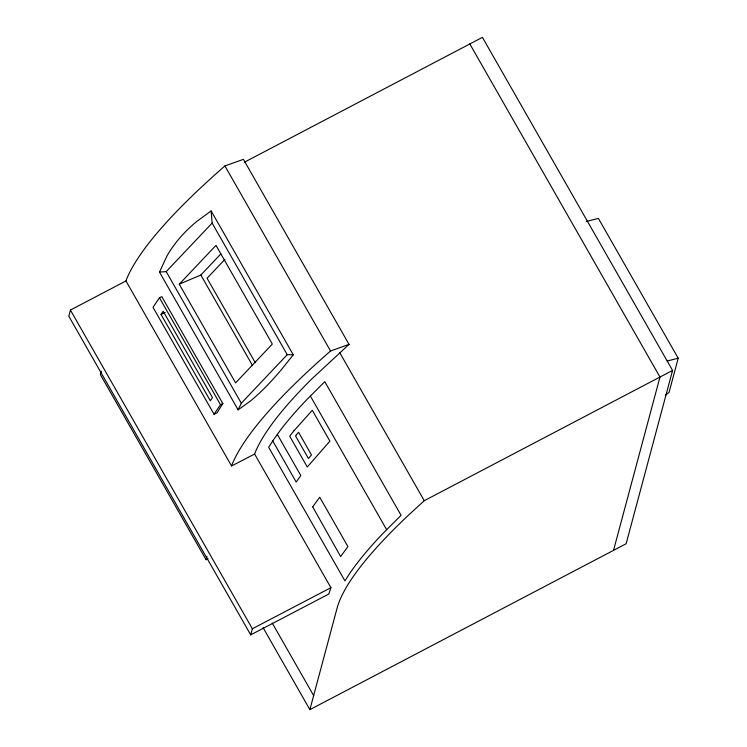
<?xml version="1.0" encoding="UTF-8"?>
<svg xmlns="http://www.w3.org/2000/svg" width="747" height="747" viewBox="0 0 747 747"><rect width="100%" height="100%" fill="white"/><g stroke="black" fill="none" stroke-linecap="round" stroke-linejoin="round"><path stroke-width="1.12" d="M70.423 310.07L68.789 316.177L250.712 634.866L328.792 594.042L330.912 587.684L254.615 454.036L254.876 453.28A557.122 105.607 -29.7 0 1 311.518 379.196L349.045 344.386L243.41 159.335L224.912 165.937A583.65 110.631 -29.7 0 0 126.252 280.022L125.944 280.947L70.423 310.07L252.355 628.759L250.712 634.866M101.312 371.278L100.406 374.639L206.041 559.68L208.049 558.635M206.041 559.68L206.938 556.338M672.571 370.437L626.135 543.741L309.884 709.65L337.046 608.282A557.122 105.607 -29.7 0 1 407.619 515.99L424.259 500.705L672.571 370.437L482.431 37.35L244.409 162.22M613.539 550.352L659.974 377.048L469.835 43.961M586.227 221.495L598.394 218.413L678.211 358.224L669.051 392.418L665.428 395.163M125.944 280.947L231.579 465.988L231.887 465.064A583.65 110.631 -29.7 0 1 330.548 350.987L349.045 344.386M159.494 272.085L167.029 255.829A399.103 203.567 16.4 0 1 196.554 221.616L211.14 210.934L293.272 354.806L281.199 369.896A399.103 100.322 -69.5 0 1 250.068 401.298L238.125 409.832L159.494 272.085L166.189 271.619L212.12 223.092L211.14 210.934M238.125 409.832L241.309 403.212L287.231 354.685L293.272 354.806M222.839 403.557L217.041 412.82L214.053 414.258L153.014 307.334L159.456 297.764L161.8 296.643L222.839 403.557L220.486 404.678L214.053 414.258M273.757 439.451L268.64 447.229L344.927 580.877L350.25 572.66A557.122 105.607 -29.7 0 1 382.809 533.573L401.074 515.309L324.786 381.661L306.513 399.925A557.122 105.607 -29.7 0 0 280.564 429.936L274.252 438.741M161.035 314.431L163.173 311.238L212.475 397.591L210.327 400.784L161.035 314.431L165.106 312.479M179.252 284.187L215.995 245.371L272.328 344.059L235.594 382.884L179.252 284.187L200.859 275.036L220.832 253.933M225.052 259.237L207.059 278.248L255.297 362.753M252.355 628.759L330.912 587.684M231.579 465.988L254.615 454.036M667.146 361.034L678.211 358.224M339.745 352.668L424.259 500.705M224.912 165.937L330.548 350.987M212.12 223.092L287.231 354.685M310.35 396.013L386.638 529.66M200.859 275.036L252.598 365.675M277.324 434.39L300.798 475.512L296.195 482.048L272.72 440.926M166.189 271.619L241.309 403.212M159.456 297.764L220.486 404.678M272.263 623.091L313.647 695.606M263.075 627.648L309.884 709.65M312.694 506.858L340.641 556.552L347.915 546.571L319.744 497.222L312.694 506.858M294.066 430.664L289.677 436.164L307.278 467.006L329.903 441.141L312.293 410.299L294.066 430.664M296.419 434.782L295.513 435.903L308.427 458.518L311.471 454.914L298.567 432.289L296.419 434.782"/></g></svg>
